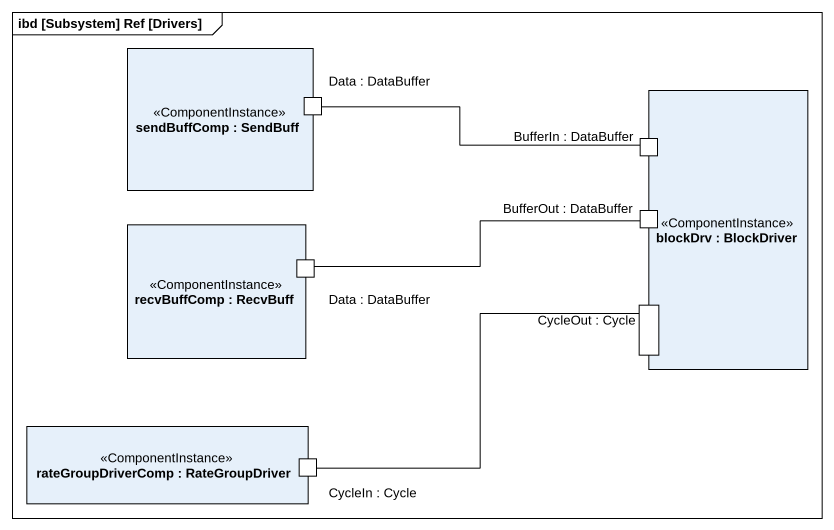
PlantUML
@startuml
mainframe ibd [Subsystem] Ref [Drivers]
rectangle "sendBuffComp : SendBuff" as sendBuffComp <<ComponentInstance>> {
  port "Data : DataBuffer" as Data_DataBuffer
}
rectangle "blockDrv : BlockDriver" as blockDrv <<ComponentInstance>> {
  port "BufferIn : DataBuffer" as BufferIn_DataBuffer
  port "BufferOut : DataBuffer" as BufferOut_DataBuffer
  port "CycleOut : Cycle" as CycleOut_Cycle
}
rectangle "recvBuffComp : RecvBuff" as recvBuffComp <<ComponentInstance>> {
  port "Data : DataBuffer" as Data_DataBuffer_2
}
rectangle "rateGroupDriverComp : RateGroupDriver" as rateGroupDriverComp <<ComponentInstance>> {
  port "CycleIn : Cycle" as CycleIn_Cycle
}
Data_DataBuffer -right- BufferIn_DataBuffer
BufferOut_DataBuffer -left- Data_DataBuffer_2
CycleOut_Cycle -left- CycleIn_Cycle
@enduml
